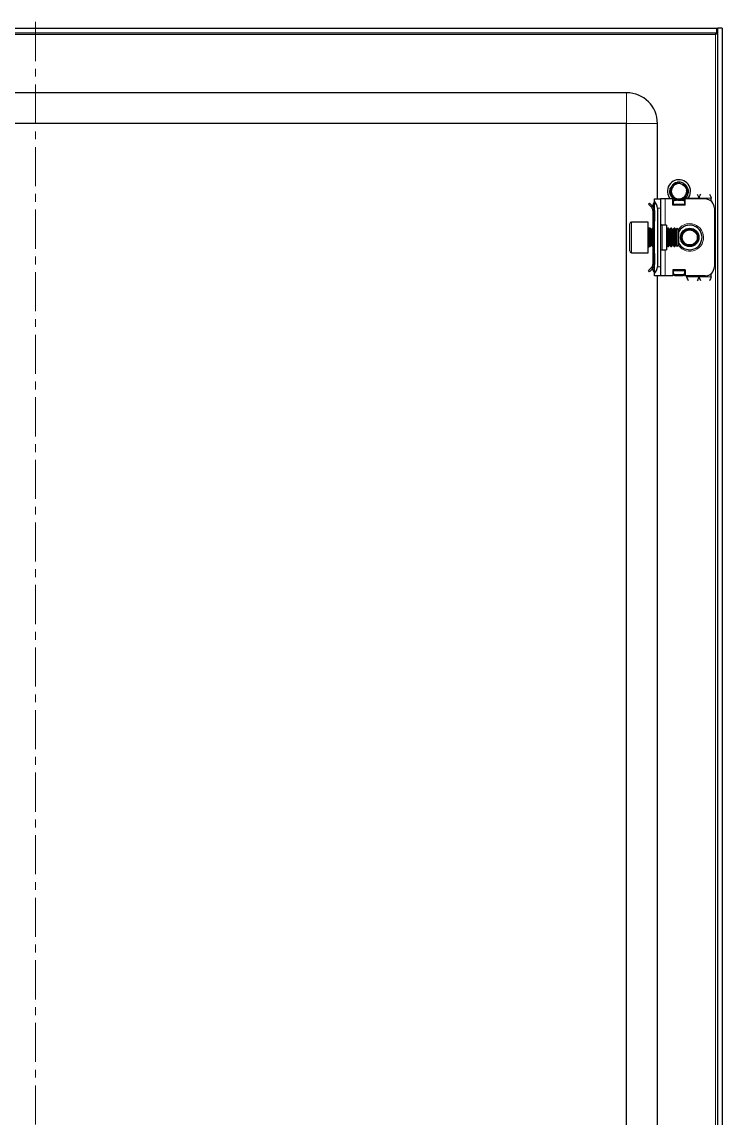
# Model space of a CAD drawing. Header units: millimetres. Extents: x 52 to 1257, y -492 to 1061.
# Drawn here: x 1029.5 to 1256.9, y 616.6 to 972.6 of the extents above; entities that cross this region are included whole.
import ezdxf

# ---------------------------------------------------------------- set-up
doc = ezdxf.new("R2010")
doc.units = ezdxf.units.MM
doc.linetypes.add('CENTERX2', pattern=[20.32, 12.7, -2.54, 2.54, -2.54])
doc.layers.add('FORMAT', color=7, linetype='Continuous')

msp = doc.modelspace()

# ---------------------------------------------------------------- linework, layer by layer
at = {"color": 7, "linetype": 'Continuous', "lineweight": 25}
for p, q in [((812.64, 970.6), (1255.24, 970.6)), ((812.64, 969.1), (1255.24, 969.1)), ((1255.09, 969.1), (1254.84, 968.5)), ((1255.24, 969.1), (1255.24, 970.6)), ((1256.94, 970.6), (1255.44, 970.6)), ((1255.44, 970.6), (1255.44, -390.4)), ((1256.94, 970.6), (1256.94, -390.4)), ((1225.94, 949.6), (841.94, 949.6)), ((1225.94, 939.6), (841.94, 939.6)), ((1225.94, -359.4), (1225.94, 939.6)), ((1235.94, 915.1), (1235.94, 939.6)), ((1241.32, 920.12), (1241.52, 920.24)), ((1241.5, 920.23), (1241.45, 920.2)), ((1241.5, 920.16), (1241.45, 920.2)), ((1241.5, 920.23), (1241.72, 920.31)), ((1241.68, 920.32), (1241.63, 920.3)), ((1241.87, 920.4), (1241.82, 920.38)), ((1241.87, 920.4), (1242.1, 920.47)), ((1242.06, 920.47), (1242.02, 920.45)), ((1242.25, 920.52), (1242.21, 920.51)), ((1243.14, 920.59), (1242.4, 920.52)), ((1244.64, 920.08), (1244.6, 920.1)), ((1244.81, 919.95), (1244.77, 919.98)), ((1244.96, 919.82), (1244.93, 919.85)), ((1245.11, 919.68), (1245.07, 919.71)), ((1245.11, 919.68), (1245.22, 919.55)), ((1245.22, 919.56), (1245.2, 919.58)), ((1234.94, 915.1), (1236.94, 915.1)), ((1234.94, 914.34), (1234.94, 915.1)), ((1236.94, 915.1), (1236.94, 912.1)), ((1238.44, 915.1), (1236.94, 915.1)), ((1240.94, 915.1), (1238.44, 915.1)), ((1239.95, 917.69), (1239.94, 917.64)), ((1239.95, 917.69), (1239.97, 917.95)), ((1239.96, 917.9), (1239.95, 917.85)), ((1239.95, 917.49), (1239.97, 917.73)), ((1239.95, 917.49), (1239.95, 917.44)), ((1239.96, 917.29), (1239.97, 917.24)), ((1239.99, 918.11), (1239.98, 918.06)), ((1239.99, 917.1), (1239.99, 917.05)), ((1240.03, 918.3), (1240.02, 918.26)), ((1240.02, 916.92), (1240.03, 916.87)), ((1240.03, 918.3), (1240.1, 918.54)), ((1240.08, 918.49), (1240.07, 918.45)), ((1240.07, 916.74), (1240.08, 916.69)), ((1240.13, 916.56), (1240.13, 916.55)), ((1240.72, 915.59), (1240.75, 915.56)), ((1240.85, 915.45), (1240.89, 915.42)), ((1240.94, 913.1), (1240.94, 915.1)), ((1241.16, 915.19), (1240.96, 915.37)), ((1241, 915.31), (1241.04, 915.28)), ((1241.16, 915.19), (1241.2, 915.16)), ((1241.34, 915.07), (1241.38, 915.04)), ((1241.51, 914.96), (1241.52, 915.07)), ((1244.94, 913.1), (1244.94, 915.1)), ((1251.44, 915.1), (1244.94, 915.1)), ((1245.18, 915.67), (1245.07, 915.48)), ((1245.24, 918.47), (1245.4, 918.06)), ((1245.71, 916.48), (1245.61, 916.3)), ((1245.73, 916.48), (1245.62, 916.3)), ((1245.78, 916.62), (1245.79, 916.66)), ((1245.84, 916.8), (1245.85, 916.85)), ((1245.94, 917.4), (1245.88, 917.09)), ((1245.88, 916.99), (1245.89, 917.04)), ((1245.92, 917.2), (1245.92, 917.25)), ((1245.94, 917.6), (1245.94, 917.6)), ((1245.94, 917.4), (1245.94, 917.45)), ((1253.44, 914.34), (1253.44, 915.35)), ((1233.38, 913.74), (1233.03, 913.39)), ((1234.01, 912.41), (1233.03, 913.39)), ((1234.36, 912.76), (1233.38, 913.74)), ((1234.01, 912.41), (1234.36, 912.76)), ((1234.44, 913.1), (1234.44, 912.71)), ((1234.74, 913.81), (1234.94, 914.01)), ((1234.94, 890.86), (1234.94, 914.34)), ((1235.94, 912.1), (1235.94, 893.1)), ((1236.94, 912.1), (1236.94, 893.1)), ((1241.19, 914.28), (1240.94, 914.43)), ((1244.94, 913.1), (1240.94, 913.1)), ((1241.19, 914.72), (1241.54, 914.96)), ((1241.69, 914.72), (1241.19, 914.37)), ((1241.19, 914.37), (1241.19, 914.72)), ((1241.19, 913.45), (1241.19, 914.37)), ((1241.19, 913.1), (1241.19, 913.45)), ((1241.51, 914.96), (1241.55, 914.94)), ((1241.69, 914.72), (1242.1, 914.72)), ((1241.87, 914.8), (1241.91, 914.78)), ((1242.05, 914.74), (1242.09, 914.72)), ((1242.23, 914.69), (1242.27, 914.68)), ((1243.39, 914.64), (1243.21, 914.61)), ((1243.54, 914.66), (1243.59, 914.67)), ((1243.92, 914.76), (1243.73, 914.72)), ((1243.78, 914.72), (1244.19, 914.72)), ((1244.69, 914.37), (1244.19, 914.72)), ((1244.29, 915.01), (1244.69, 914.72)), ((1244.69, 914.72), (1244.69, 914.37)), ((1244.69, 914.37), (1244.69, 913.45)), ((1244.69, 913.45), (1244.69, 913.1)), ((1244.94, 914.43), (1244.74, 914.31)), ((1244.74, 914.31), (1244.74, 913.1)), ((1254.44, 912.1), (1254.44, 893.1)), ((1234.44, 911.35), (1234.94, 911.35)), ((1234.44, 911.35), (1234.44, 907.85)), ((1234.94, 911.35), (1234.94, 907.85)), ((1226.94, 898.2), (1226.94, 907)), ((1232.94, 907.6), (1227.54, 907.6)), ((1232.94, 897.6), (1232.94, 907.6)), ((1233.56, 905.6), (1233.19, 905.6)), ((1233.94, 905.05), (1233.56, 905.6)), ((1233.56, 905.13), (1233.56, 905.6)), ((1233.56, 899.6), (1233.56, 905.13)), ((1234.33, 905.6), (1233.94, 905.05)), ((1233.94, 904.66), (1233.94, 905.05)), ((1233.94, 900.15), (1233.94, 904.66)), ((1234.56, 905.6), (1234.33, 905.6)), ((1234.33, 905.13), (1234.33, 905.6)), ((1234.33, 899.6), (1234.33, 905.13)), ((1234.94, 907.85), (1234.44, 907.85)), ((1234.44, 907.85), (1234.44, 905.6)), ((1234.94, 905.05), (1234.56, 905.6)), ((1234.56, 905.13), (1234.56, 905.6)), ((1234.56, 899.6), (1234.56, 905.13)), ((1238.94, 906.6), (1237.44, 906.6)), ((1238.94, 906.6), (1238.94, 898.6)), ((1239.33, 905.6), (1238.94, 905.05)), ((1239.56, 905.6), (1239.33, 905.6)), ((1239.33, 905.13), (1239.33, 905.6)), ((1239.33, 899.6), (1239.33, 905.13)), ((1239.94, 905.05), (1239.56, 905.6)), ((1239.56, 905.13), (1239.56, 905.6)), ((1239.56, 899.6), (1239.56, 905.13)), ((1240.33, 905.6), (1239.94, 905.05)), ((1239.94, 904.66), (1239.94, 905.05)), ((1239.94, 900.15), (1239.94, 904.66)), ((1240.56, 905.6), (1240.33, 905.6)), ((1240.33, 905.13), (1240.33, 905.6)), ((1240.33, 899.6), (1240.33, 905.13)), ((1240.94, 905.05), (1240.56, 905.6)), ((1240.56, 905.13), (1240.56, 905.6)), ((1240.56, 899.6), (1240.56, 905.13)), ((1241.33, 905.6), (1240.94, 905.05)), ((1240.94, 904.66), (1240.94, 905.05)), ((1240.94, 900.15), (1240.94, 904.66)), ((1241.56, 905.6), (1241.33, 905.6)), ((1241.33, 905.13), (1241.33, 905.6)), ((1241.33, 899.6), (1241.33, 905.13)), ((1241.94, 905.05), (1241.56, 905.6)), ((1241.56, 905.13), (1241.56, 905.6)), ((1241.56, 899.6), (1241.56, 905.13)), ((1242.33, 905.6), (1241.94, 905.05)), ((1241.94, 904.66), (1241.94, 905.05)), ((1241.94, 900.15), (1241.94, 904.66)), ((1242.39, 905.6), (1242.33, 905.6)), ((1242.33, 905.13), (1242.33, 905.6)), ((1242.33, 899.6), (1242.33, 905.13)), ((1242.94, 905.05), (1242.39, 905.6)), ((1242.39, 899.6), (1242.39, 905.6)), ((1242.94, 900.15), (1242.94, 905.05)), ((1227.54, 897.6), (1232.94, 897.6)), ((1233.19, 899.6), (1233.56, 899.6)), ((1233.56, 899.6), (1233.94, 900.15)), ((1233.94, 900.15), (1234.33, 899.6)), ((1234.33, 899.6), (1234.56, 899.6)), ((1234.44, 899.6), (1234.44, 897.35)), ((1234.44, 897.35), (1234.94, 897.35)), ((1234.44, 897.35), (1234.44, 893.85)), ((1234.56, 899.6), (1234.94, 900.15)), ((1234.94, 897.35), (1234.94, 893.85)), ((1237.44, 898.6), (1238.94, 898.6)), ((1238.94, 900.15), (1239.33, 899.6)), ((1239.33, 899.6), (1239.56, 899.6)), ((1239.56, 899.6), (1239.94, 900.15)), ((1239.94, 900.15), (1240.33, 899.6)), ((1240.33, 899.6), (1240.56, 899.6)), ((1240.56, 899.6), (1240.94, 900.15)), ((1240.94, 900.15), (1241.33, 899.6)), ((1241.33, 899.6), (1241.56, 899.6)), ((1241.56, 899.6), (1241.94, 900.15)), ((1241.94, 900.15), (1242.33, 899.6)), ((1242.33, 899.6), (1242.39, 899.6)), ((1242.39, 899.6), (1242.94, 900.15)), ((1234.44, 893.85), (1234.94, 893.85)), ((1234.01, 892.79), (1233.03, 891.81)), ((1233.38, 891.46), (1233.03, 891.81)), ((1234.36, 892.44), (1233.38, 891.46)), ((1234.01, 892.79), (1234.36, 892.44)), ((1234.44, 892.1), (1234.44, 892.56)), ((1234.94, 891.19), (1234.74, 891.39)), ((1234.94, 890.1), (1234.94, 890.86)), ((1236.94, 893.1), (1236.94, 890.1)), ((1244.94, 892.1), (1240.94, 892.1)), ((1240.94, 892.1), (1240.94, 890.1)), ((1241.19, 891.75), (1241.19, 892.1)), ((1241.19, 890.83), (1241.19, 891.75)), ((1241.19, 890.48), (1241.19, 890.83)), ((1241.19, 890.83), (1241.69, 890.48)), ((1241.69, 890.13), (1241.19, 890.48)), ((1241.69, 890.48), (1241.69, 890.13)), ((1244.19, 890.48), (1241.69, 890.48)), ((1244.19, 890.13), (1241.69, 890.13)), ((1244.19, 890.48), (1244.69, 890.83)), ((1244.19, 890.13), (1244.19, 890.48)), ((1244.69, 890.48), (1244.19, 890.13)), ((1244.69, 892.1), (1244.69, 891.75)), ((1244.69, 891.75), (1244.69, 890.83)), ((1244.69, 890.83), (1244.69, 890.48)), ((1244.74, 892.1), (1244.74, 890.22)), ((1244.74, 890.22), (1244.94, 890.22)), ((1244.94, 892.1), (1244.94, 890.1)), ((1253.44, 889.85), (1253.44, 890.86)), ((1236.94, 890.1), (1234.94, 890.1)), ((1235.94, 302.6), (1235.94, 890.1)), ((1238.44, 890.1), (1236.94, 890.1)), ((1240.94, 890.1), (1238.44, 890.1)), ((1251.44, 890.1), (1244.94, 890.1)), ((1245.44, 889.85), (1245.44, 890.1))]:
    msp.add_line(p, q, dxfattribs=at)
at = {"color": 8, "linetype": 'Continuous', "lineweight": 18}
for p, q in [((813.04, 968.5), (1254.84, 968.5)), ((1254.84, 968.5), (1254.84, -388.3)), ((1225.94, 939.6), (1225.94, 949.6)), ((1225.94, 939.6), (1235.94, 939.6)), ((1238.44, 915.1), (1238.44, 906.6)), ((1245.94, 915.35), (1249.44, 915.35)), ((1253.44, 915.35), (1249.44, 915.35)), ((1234.94, 913.1), (1234.44, 913.1)), ((1234.94, 913.6), (1234.74, 913.81)), ((1236.94, 912.1), (1235.94, 912.1)), ((1244.69, 913.45), (1241.19, 913.45)), ((1227.54, 907.6), (1227.54, 897.6)), ((1233.19, 905.6), (1233.19, 900.98)), ((1237.44, 906.6), (1237.44, 898.6)), ((1233.19, 900.98), (1233.19, 899.6)), ((1238.44, 898.6), (1238.44, 890.1)), ((1234.94, 892.1), (1234.44, 892.1)), ((1234.94, 891.6), (1234.74, 891.39)), ((1235.94, 893.1), (1236.94, 893.1)), ((1241.19, 891.75), (1244.69, 891.75)), ((1249.44, 889.85), (1245.44, 889.85)), ((1253.44, 889.85), (1249.44, 889.85))]:
    msp.add_line(p, q, dxfattribs=at)
at = {"color": 7, "linetype": 'Continuous', "lineweight": 25}
for radius in [3, 2.76, 2.45]:
    msp.add_circle((1246.44, 902.6), radius, dxfattribs=at)
for centre, radius, start, end in [((1225.94, 939.6), 10, 360, 90), ((1242.94, 917.6), 3.75, 0, 221.8103), ((1242.94, 917.6), 2.5, 108.5944, 168.5944), ((1242.94, 917.6), 2.5, 75.8881, 108.5944), ((1242.94, 917.6), 3, 59.9286, 86.2193), ((1242.94, 917.6), 3, 360, 40.7437), ((1242.94, 917.6), 2.5, 168.5944, 228.5944), ((1242.94, 917.6), 2.5, 228.5944, 288.5944), ((1242.94, 917.6), 2.5, 288.5944, 348.5944), ((1242.94, 917.6), 2.5, 348.5944, 10.5165), ((1242.94, 917.6), 3.75, 318.1897, 0), ((1251.44, 912.1), 3, 360, 90), ((1235.44, 913.1), 1, 135, 180), ((1232.94, 912.1), 3, 360, 48.1897), ((1227.54, 907), 0.6, 90, 180), ((1233.19, 905.85), 0.25, 180, 270), ((1237.44, 907.1), 0.5, 180, 270), ((1246.44, 902.6), 4, 270, 151.045), ((1227.54, 898.2), 0.6, 180, 270), ((1233.19, 899.35), 0.25, 90, 180), ((1237.44, 898.1), 0.5, 90, 180), ((1246.44, 902.6), 4, 208.955, 270), ((1235.44, 892.1), 1, 180, 225), ((1232.94, 893.1), 3, 311.8103, 360), ((1251.44, 893.1), 3, 270, 360)]:
    msp.add_arc(centre, radius, start, end, dxfattribs=at)
at = {"color": 8, "linetype": 'Continuous', "lineweight": 18}
for start, end in [(215.4622, 90), (90, 144.5378)]:
    msp.add_arc((1246.44, 902.6), 4.5, start, end, dxfattribs=at)
at = {"color": 7, "linetype": 'Continuous', "lineweight": 25}
msp.add_open_spline([(1254.84, 968.5), (1254.88, 968.58), (1254.94, 968.74), (1255.04, 968.93), (1255.14, 969.07), (1255.21, 969.09), (1255.24, 969.1)], degree=3, dxfattribs=at)
for points, knots in [([(1255.44, 970.6), (1255.43, 970.42), (1255.41, 970.06), (1255.33, 969.68), (1255.25, 969.49), (1255.24, 969.48)], [0, 0, 0, 0, 0.48755, 0.97507, 1, 1, 1, 1]), ([(1240.07, 918.43), (1240.07, 918.45), (1240.09, 918.57), (1240.14, 918.67), (1240.19, 918.75)], [0, 0, 0, 0, 0.2181682, 1, 1, 1, 1]), ([(1241.48, 920.15), (1241.41, 920.1), (1241.06, 919.87), (1240.57, 919.37), (1240.34, 918.81), (1240.24, 918.57)], [0, 0, 0, 0, 0.128781, 0.613629, 1, 1, 1, 1]), ([(1242.15, 919.97), (1242.14, 919.97), (1242.09, 919.95), (1242.01, 919.94), (1241.91, 919.94), (1241.82, 919.95), (1241.73, 919.98), (1241.65, 920.01), (1241.58, 920.06), (1241.52, 920.11), (1241.49, 920.14), (1241.48, 920.15)], [0, 0, 0, 0, 0.0429601, 0.1733, 0.2742626, 0.4010814, 0.5277159, 0.6542588, 0.7807587, 0.9368521, 1, 1, 1, 1]), ([(1241.5, 920.23), (1241.53, 920.21), (1241.59, 920.17), (1241.65, 920.1), (1241.7, 920.04), (1241.71, 920), (1241.72, 919.99)], [0, 0, 0, 0, 0.319514, 0.608493, 0.891527, 1, 1, 1, 1]), ([(1241.79, 919.96), (1241.79, 919.96), (1241.79, 920), (1241.77, 920.07), (1241.74, 920.16), (1241.69, 920.24), (1241.65, 920.28), (1241.63, 920.3)], [0, 0, 0, 0, 0.0027902, 0.269575, 0.5363706, 0.7654988, 1, 1, 1, 1]), ([(1241.68, 920.32), (1241.71, 920.3), (1241.76, 920.26), (1241.82, 920.18), (1241.87, 920.1), (1241.89, 920.02), (1241.9, 919.97), (1241.9, 919.94)], [0, 0, 0, 0, 0.234253, 0.442787, 0.646465, 0.841043, 1, 1, 1, 1]), ([(1241.93, 919.94), (1241.94, 919.97), (1241.95, 920.03), (1241.94, 920.13), (1241.92, 920.22), (1241.88, 920.31), (1241.84, 920.36), (1241.82, 920.38)], [0, 0, 0, 0, 0.181695, 0.396783, 0.61186, 0.803681, 1, 1, 1, 1]), ([(1241.87, 920.4), (1241.9, 920.38), (1241.95, 920.33), (1242, 920.25), (1242.03, 920.16), (1242.04, 920.08), (1242.05, 920.01), (1242.04, 919.96), (1242.03, 919.95)], [0, 0, 0, 0, 0.208724, 0.39105, 0.568219, 0.73683, 0.894853, 1, 1, 1, 1]), ([(1242.05, 919.95), (1242.06, 919.96), (1242.08, 920), (1242.09, 920.07), (1242.1, 920.17), (1242.09, 920.27), (1242.07, 920.37), (1242.03, 920.42), (1242.02, 920.45)], [0, 0, 0, 0, 0.043388, 0.23288, 0.422274, 0.611632, 0.803279, 1, 1, 1, 1]), ([(1242.06, 920.47), (1242.09, 920.44), (1242.13, 920.39), (1242.16, 920.3), (1242.18, 920.22), (1242.19, 920.13), (1242.18, 920.06), (1242.16, 920), (1242.14, 919.98), (1242.14, 919.97)], [0, 0, 0, 0, 0.198483, 0.367712, 0.531083, 0.685778, 0.830503, 0.965152, 1, 1, 1, 1]), ([(1242.4, 920.52), (1242.41, 920.51), (1242.43, 920.46), (1242.44, 920.39), (1242.44, 920.3), (1242.42, 920.23), (1242.39, 920.15), (1242.32, 920.07), (1242.23, 920), (1242.17, 919.98), (1242.15, 919.97)], [0, 0, 0, 0, 0.098631, 0.238541, 0.378532, 0.49895, 0.601027, 0.777401, 0.9101, 1, 1, 1, 1]), ([(1242.17, 919.99), (1242.18, 920.01), (1242.21, 920.06), (1242.23, 920.15), (1242.25, 920.25), (1242.25, 920.37), (1242.23, 920.46), (1242.21, 920.51)], [0, 0, 0, 0, 0.13286, 0.29106, 0.491007, 0.69089, 1, 1, 1, 1]), ([(1242.25, 920.52), (1242.27, 920.49), (1242.3, 920.44), (1242.32, 920.36), (1242.33, 920.27), (1242.32, 920.2), (1242.3, 920.1), (1242.25, 920.04), (1242.23, 920.01)], [0, 0, 0, 0, 0.16279, 0.324686, 0.479688, 0.626058, 0.76302, 1, 1, 1, 1]), ([(1242.25, 920.02), (1242.25, 920.02), (1242.28, 920.05), (1242.32, 920.11), (1242.36, 920.19), (1242.39, 920.28), (1242.41, 920.37), (1242.41, 920.46), (1242.4, 920.5), (1242.4, 920.52)], [0, 0, 0, 0, 0.036757, 0.196192, 0.355485, 0.51469, 0.719746, 0.882005, 1, 1, 1, 1]), ([(1243.55, 920.02), (1243.84, 919.97), (1244.13, 919.92), (1244.4, 919.79), (1244.41, 919.79)], [0, 0, 0, 0, 0.9656715, 1, 1, 1, 1]), ([(1243.55, 920.02), (1243.65, 919.99), (1243.78, 919.93), (1243.91, 919.86), (1243.95, 919.83)], [0, 0, 0, 0, 0.681733, 1, 1, 1, 1]), ([(1243.95, 919.83), (1244.03, 919.8), (1244.35, 919.64), (1244.86, 919.22), (1245.11, 918.72), (1245.24, 918.47)], [0, 0, 0, 0, 0.1306517, 0.5600073, 1, 1, 1, 1]), ([(1244.41, 919.79), (1244.41, 919.8), (1244.39, 919.85), (1244.39, 919.92), (1244.39, 920.01), (1244.41, 920.11), (1244.43, 920.17), (1244.45, 920.2)], [0, 0, 0, 0, 0.113604, 0.31095, 0.508229, 0.75166, 1, 1, 1, 1]), ([(1244.47, 920.19), (1244.46, 920.15), (1244.46, 920.08), (1244.43, 919.98), (1244.41, 919.92), (1244.39, 919.9), (1244.39, 919.9)], [0, 0, 0, 0, 0.357139, 0.680979, 0.998183, 1, 1, 1, 1]), ([(1244.4, 919.81), (1244.43, 919.83), (1244.47, 919.87), (1244.53, 919.94), (1244.57, 920.02), (1244.59, 920.07), (1244.6, 920.1)], [0, 0, 0, 0, 0.228254, 0.510351, 0.752319, 1, 1, 1, 1]), ([(1245.01, 919.38), (1245, 919.38), (1244.96, 919.37), (1244.87, 919.36), (1244.77, 919.37), (1244.68, 919.41), (1244.6, 919.46), (1244.51, 919.55), (1244.44, 919.66), (1244.42, 919.75), (1244.41, 919.79)], [0, 0, 0, 0, 0.0736464, 0.1695635, 0.351373, 0.4388934, 0.519676, 0.6829056, 0.8511995, 1, 1, 1, 1]), ([(1244.64, 920.08), (1244.64, 920.04), (1244.63, 919.97), (1244.59, 919.88), (1244.55, 919.8), (1244.49, 919.74), (1244.45, 919.71), (1244.44, 919.7)], [0, 0, 0, 0, 0.240212, 0.454711, 0.664287, 0.864517, 1, 1, 1, 1]), ([(1244.45, 919.66), (1244.48, 919.67), (1244.53, 919.7), (1244.61, 919.76), (1244.68, 919.82), (1244.73, 919.9), (1244.76, 919.96), (1244.77, 919.98)], [0, 0, 0, 0, 0.172104, 0.391099, 0.610089, 0.802801, 1, 1, 1, 1]), ([(1244.81, 919.95), (1244.8, 919.92), (1244.78, 919.85), (1244.74, 919.76), (1244.69, 919.69), (1244.62, 919.64), (1244.56, 919.6), (1244.52, 919.59), (1244.5, 919.58)], [0, 0, 0, 0, 0.209239, 0.392702, 0.571062, 0.740844, 0.899958, 1, 1, 1, 1]), ([(1244.51, 919.56), (1244.52, 919.56), (1244.57, 919.57), (1244.64, 919.59), (1244.73, 919.64), (1244.81, 919.7), (1244.88, 919.77), (1244.91, 919.82), (1244.93, 919.85)], [0, 0, 0, 0, 0.0505002, 0.2411237, 0.4316534, 0.6221537, 0.8086921, 1, 1, 1, 1]), ([(1244.96, 919.82), (1244.95, 919.79), (1244.93, 919.72), (1244.87, 919.65), (1244.81, 919.58), (1244.74, 919.54), (1244.67, 919.51), (1244.61, 919.49), (1244.58, 919.49), (1244.58, 919.49)], [0, 0, 0, 0, 0.1980351, 0.3676626, 0.5314947, 0.6866636, 0.8318184, 0.9819171, 1, 1, 1, 1]), ([(1244.59, 919.48), (1244.59, 919.48), (1244.63, 919.48), (1244.69, 919.49), (1244.78, 919.51), (1244.86, 919.54), (1244.94, 919.58), (1245.01, 919.64), (1245.05, 919.69), (1245.07, 919.71)], [0, 0, 0, 0, 0.018281, 0.175639, 0.332896, 0.490097, 0.647274, 0.821632, 1, 1, 1, 1]), ([(1245.11, 919.68), (1245.09, 919.66), (1245.06, 919.6), (1245, 919.54), (1244.94, 919.49), (1244.86, 919.45), (1244.79, 919.43), (1244.72, 919.42), (1244.67, 919.43), (1244.64, 919.44)], [0, 0, 0, 0, 0.159446, 0.318034, 0.469983, 0.61348, 0.747649, 0.872856, 1, 1, 1, 1]), ([(1244.65, 919.43), (1244.69, 919.42), (1244.74, 919.41), (1244.83, 919.41), (1244.9, 919.42), (1244.99, 919.44), (1245.1, 919.49), (1245.16, 919.54), (1245.2, 919.58)], [0, 0, 0, 0, 0.149407, 0.278563, 0.407661, 0.536722, 0.727045, 1, 1, 1, 1]), ([(1245.22, 919.56), (1245.2, 919.53), (1245.17, 919.49), (1245.1, 919.43), (1245.05, 919.4), (1245.02, 919.38), (1245.01, 919.38)], [0, 0, 0, 0, 0.315056, 0.630194, 0.945514, 1, 1, 1, 1]), ([(1245.01, 919.38), (1245.04, 919.36), (1245.28, 919.14), (1245.63, 918.68), (1245.87, 918.07), (1245.93, 917.72), (1245.94, 917.6)], [0, 0, 0, 0, 0.050685, 0.485619, 0.826643, 1, 1, 1, 1]), ([(1240.17, 917.67), (1240.15, 917.67), (1240.11, 917.68), (1240.03, 917.67), (1239.97, 917.65), (1239.94, 917.64)], [0, 0, 0, 0, 0.236131, 0.613435, 1, 1, 1, 1]), ([(1240.34, 917.8), (1240.33, 917.8), (1240.3, 917.83), (1240.23, 917.85), (1240.13, 917.87), (1240.04, 917.87), (1239.98, 917.86), (1239.95, 917.85)], [0, 0, 0, 0, 0.0501556, 0.3045132, 0.5588802, 0.7769031, 1, 1, 1, 1]), ([(1239.95, 917.69), (1239.98, 917.71), (1240.04, 917.74), (1240.14, 917.76), (1240.22, 917.77), (1240.27, 917.76), (1240.3, 917.76)], [0, 0, 0, 0, 0.2937792, 0.5589816, 0.8184942, 1, 1, 1, 1]), ([(1240.72, 915.59), (1240.6, 915.74), (1240.32, 916.09), (1240.03, 916.75), (1239.97, 917.26), (1239.95, 917.51)], [0, 0, 0, 0, 0.274163, 0.639603, 1, 1, 1, 1]), ([(1239.96, 917.9), (1239.99, 917.91), (1240.06, 917.94), (1240.15, 917.95), (1240.25, 917.95), (1240.33, 917.93), (1240.38, 917.91), (1240.41, 917.89), (1240.41, 917.89)], [0, 0, 0, 0, 0.227908, 0.430276, 0.627707, 0.816134, 0.99284, 1, 1, 1, 1]), ([(1240.06, 916.86), (1240.04, 916.9), (1239.98, 917.05), (1239.97, 917.21), (1239.96, 917.33)], [0, 0, 0, 0, 0.28291, 1, 1, 1, 1]), ([(1240.42, 917.92), (1240.4, 917.94), (1240.35, 917.98), (1240.26, 918.02), (1240.16, 918.05), (1240.07, 918.06), (1240.01, 918.06), (1239.98, 918.06)], [0, 0, 0, 0, 0.19243, 0.403622, 0.614801, 0.805152, 1, 1, 1, 1]), ([(1239.99, 918.11), (1240.02, 918.11), (1240.09, 918.13), (1240.18, 918.13), (1240.27, 918.12), (1240.35, 918.09), (1240.41, 918.05), (1240.45, 918.02), (1240.46, 918)], [0, 0, 0, 0, 0.205811, 0.38496, 0.558827, 0.724121, 0.878934, 1, 1, 1, 1]), ([(1240.45, 918.05), (1240.43, 918.07), (1240.38, 918.12), (1240.3, 918.18), (1240.22, 918.22), (1240.12, 918.25), (1240.05, 918.26), (1240.02, 918.26)], [0, 0, 0, 0, 0.183111, 0.381533, 0.579913, 0.787111, 1, 1, 1, 1]), ([(1240.03, 918.3), (1240.06, 918.31), (1240.13, 918.32), (1240.22, 918.3), (1240.3, 918.28), (1240.38, 918.24), (1240.43, 918.19), (1240.47, 918.15), (1240.48, 918.13)], [0, 0, 0, 0, 0.207037, 0.38272, 0.55212, 0.712365, 0.86221, 1, 1, 1, 1]), ([(1240.32, 916.2), (1240.28, 916.26), (1240.16, 916.43), (1240.1, 916.63), (1240.06, 916.76)], [0, 0, 0, 0, 0.3575447, 1, 1, 1, 1]), ([(1240.49, 918.14), (1240.48, 918.16), (1240.45, 918.2), (1240.4, 918.27), (1240.33, 918.34), (1240.24, 918.39), (1240.15, 918.43), (1240.1, 918.44), (1240.07, 918.45)], [0, 0, 0, 0, 0.112687, 0.266978, 0.464332, 0.661607, 0.829157, 1, 1, 1, 1]), ([(1240.08, 918.49), (1240.11, 918.49), (1240.17, 918.49), (1240.25, 918.47), (1240.33, 918.43), (1240.39, 918.38), (1240.44, 918.32), (1240.48, 918.27), (1240.49, 918.23), (1240.5, 918.21)], [0, 0, 0, 0, 0.164802, 0.328662, 0.485343, 0.633184, 0.771489, 0.900657, 1, 1, 1, 1]), ([(1240.49, 918.09), (1240.49, 918.07), (1240.47, 917.99), (1240.41, 917.89), (1240.34, 917.8), (1240.28, 917.74), (1240.21, 917.69), (1240.15, 917.66), (1240.12, 917.64), (1240.11, 917.64)], [0, 0, 0, 0, 0.125166, 0.336769, 0.488675, 0.640371, 0.791962, 0.943503, 1, 1, 1, 1]), ([(1240.11, 917.64), (1240.11, 917.57), (1240.13, 917.17), (1240.31, 916.5), (1240.67, 916.03), (1240.84, 915.8)], [0, 0, 0, 0, 0.108003, 0.585763, 1, 1, 1, 1]), ([(1240.24, 918.57), (1240.25, 918.57), (1240.28, 918.56), (1240.33, 918.53), (1240.39, 918.48), (1240.44, 918.43), (1240.48, 918.35), (1240.51, 918.25), (1240.5, 918.15), (1240.5, 918.1), (1240.49, 918.09)], [0, 0, 0, 0, 0.022761, 0.192243, 0.346896, 0.477535, 0.588677, 0.783334, 0.968624, 1, 1, 1, 1]), ([(1240.51, 918.17), (1240.51, 918.2), (1240.49, 918.26), (1240.45, 918.35), (1240.41, 918.42), (1240.35, 918.49), (1240.29, 918.54), (1240.26, 918.56), (1240.24, 918.57)], [0, 0, 0, 0, 0.182737, 0.363423, 0.543947, 0.724373, 0.904747, 1, 1, 1, 1]), ([(1240.63, 915.72), (1240.59, 915.76), (1240.45, 915.89), (1240.36, 916.07), (1240.3, 916.19)], [0, 0, 0, 0, 0.288707, 1, 1, 1, 1]), ([(1240.72, 915.59), (1240.74, 915.61), (1240.77, 915.66), (1240.83, 915.72), (1240.9, 915.76), (1240.97, 915.79), (1241.05, 915.81), (1241.11, 915.81), (1241.15, 915.8), (1241.16, 915.79)], [0, 0, 0, 0, 0.169226, 0.337427, 0.497935, 0.649179, 0.790582, 0.922688, 1, 1, 1, 1]), ([(1241.21, 915.75), (1241.2, 915.76), (1241.14, 915.76), (1241.04, 915.74), (1240.93, 915.7), (1240.83, 915.64), (1240.78, 915.59), (1240.75, 915.56)], [0, 0, 0, 0, 0.046579, 0.362688, 0.551736, 0.740753, 1, 1, 1, 1]), ([(1240.84, 915.8), (1240.85, 915.81), (1240.88, 915.82), (1240.93, 915.84), (1241.02, 915.85), (1241.12, 915.83), (1241.22, 915.78), (1241.27, 915.74), (1241.29, 915.73)], [0, 0, 0, 0, 0.0458661, 0.2307436, 0.3874614, 0.6582461, 0.861978, 1, 1, 1, 1]), ([(1241.21, 915.79), (1241.18, 915.8), (1241.11, 915.82), (1241.02, 915.83), (1240.93, 915.82), (1240.87, 915.81), (1240.84, 915.8)], [0, 0, 0, 0, 0.251795, 0.502165, 0.752314, 1, 1, 1, 1]), ([(1240.85, 915.45), (1240.87, 915.48), (1240.9, 915.54), (1240.96, 915.61), (1241.02, 915.67), (1241.09, 915.71), (1241.16, 915.73), (1241.21, 915.73), (1241.23, 915.73)], [0, 0, 0, 0, 0.211659, 0.390361, 0.562352, 0.724819, 0.876696, 1, 1, 1, 1]), ([(1241.3, 915.68), (1241.27, 915.67), (1241.2, 915.66), (1241.11, 915.62), (1241.02, 915.57), (1240.95, 915.5), (1240.91, 915.45), (1240.89, 915.42)], [0, 0, 0, 0, 0.190996, 0.383798, 0.576553, 0.78528, 1, 1, 1, 1]), ([(1241, 915.31), (1241.01, 915.35), (1241.03, 915.41), (1241.08, 915.5), (1241.14, 915.56), (1241.21, 915.61), (1241.26, 915.65), (1241.3, 915.65), (1241.31, 915.65)], [0, 0, 0, 0, 0.2192122, 0.4093392, 0.5935966, 0.7685681, 0.9323945, 1, 1, 1, 1]), ([(1241.4, 915.59), (1241.4, 915.59), (1241.37, 915.59), (1241.3, 915.56), (1241.21, 915.5), (1241.14, 915.44), (1241.08, 915.37), (1241.05, 915.31), (1241.04, 915.28)], [0, 0, 0, 0, 0.002693, 0.20821, 0.413641, 0.619057, 0.807274, 1, 1, 1, 1]), ([(1241.16, 915.19), (1241.17, 915.22), (1241.18, 915.29), (1241.22, 915.38), (1241.27, 915.45), (1241.33, 915.51), (1241.38, 915.55), (1241.41, 915.56), (1241.42, 915.57)], [0, 0, 0, 0, 0.222831, 0.420099, 0.612409, 0.79585, 0.967895, 1, 1, 1, 1]), ([(1241.46, 915.47), (1241.45, 915.46), (1241.41, 915.44), (1241.35, 915.39), (1241.28, 915.32), (1241.23, 915.24), (1241.21, 915.18), (1241.2, 915.16)], [0, 0, 0, 0, 0.084965, 0.329338, 0.573716, 0.784411, 1, 1, 1, 1]), ([(1241.29, 915.73), (1241.3, 915.72), (1241.34, 915.68), (1241.39, 915.62), (1241.44, 915.54), (1241.47, 915.45), (1241.49, 915.36), (1241.5, 915.31), (1241.5, 915.28)], [0, 0, 0, 0, 0.066273, 0.267344, 0.423096, 0.618734, 0.814089, 1, 1, 1, 1]), ([(1241.34, 915.07), (1241.34, 915.1), (1241.34, 915.17), (1241.37, 915.27), (1241.42, 915.35), (1241.45, 915.4), (1241.48, 915.42), (1241.48, 915.42)], [0, 0, 0, 0, 0.275174, 0.522846, 0.765225, 0.99702, 1, 1, 1, 1]), ([(1241.5, 915.28), (1241.48, 915.26), (1241.44, 915.21), (1241.4, 915.13), (1241.38, 915.07), (1241.38, 915.04)], [0, 0, 0, 0, 0.351509, 0.671861, 1, 1, 1, 1]), ([(1241.58, 915.26), (1241.58, 915.25), (1241.58, 915.22), (1241.57, 915.15), (1241.55, 915.06), (1241.51, 915), (1241.49, 914.97)], [0, 0, 0, 0, 0.058255, 0.305509, 0.64716, 1, 1, 1, 1]), ([(1241.5, 915.28), (1241.56, 915.25), (1241.89, 915.07), (1242.56, 914.89), (1243.18, 914.93), (1243.48, 915), (1243.48, 915)], [0, 0, 0, 0, 0.102158, 0.551599, 0.99962, 1, 1, 1, 1]), ([(1243.48, 915), (1243.48, 915.01), (1243.51, 915.06), (1243.57, 915.14), (1243.66, 915.2), (1243.72, 915.22), (1243.74, 915.23)], [0, 0, 0, 0, 0.153621, 0.528305, 0.811762, 1, 1, 1, 1]), ([(1243.62, 915.17), (1243.6, 915.15), (1243.55, 915.11), (1243.5, 915.05), (1243.48, 915.01), (1243.48, 915)], [0, 0, 0, 0, 0.4133204, 0.8335068, 1, 1, 1, 1]), ([(1243.54, 914.66), (1243.53, 914.69), (1243.51, 914.74), (1243.49, 914.82), (1243.49, 914.91), (1243.5, 914.98), (1243.54, 915.07), (1243.58, 915.13), (1243.62, 915.16)], [0, 0, 0, 0, 0.162579, 0.32416, 0.478216, 0.623372, 0.759205, 1, 1, 1, 1]), ([(1243.65, 915.16), (1243.65, 915.16), (1243.62, 915.12), (1243.59, 915.03), (1243.56, 914.92), (1243.56, 914.83), (1243.57, 914.75), (1243.58, 914.7), (1243.59, 914.67)], [0, 0, 0, 0, 0.001313, 0.309582, 0.493731, 0.677835, 0.837663, 1, 1, 1, 1]), ([(1243.73, 914.7), (1243.71, 914.73), (1243.67, 914.79), (1243.64, 914.88), (1243.63, 914.96), (1243.63, 915.04), (1243.65, 915.12), (1243.67, 915.17), (1243.7, 915.2), (1243.7, 915.21)], [0, 0, 0, 0, 0.195461, 0.359649, 0.517607, 0.666788, 0.806268, 0.936243, 1, 1, 1, 1]), ([(1243.77, 915.22), (1243.76, 915.19), (1243.74, 915.14), (1243.72, 915.05), (1243.71, 914.96), (1243.72, 914.85), (1243.75, 914.77), (1243.78, 914.72)], [0, 0, 0, 0, 0.147065, 0.321231, 0.495346, 0.669443, 1, 1, 1, 1]), ([(1243.74, 915.23), (1243.75, 915.23), (1243.8, 915.25), (1243.88, 915.26), (1243.98, 915.26), (1244.05, 915.25), (1244.09, 915.24), (1244.1, 915.24)], [0, 0, 0, 0, 0.099011, 0.388276, 0.61301, 0.895384, 1, 1, 1, 1]), ([(1243.92, 914.76), (1243.9, 914.79), (1243.85, 914.84), (1243.81, 914.93), (1243.78, 915.01), (1243.77, 915.09), (1243.78, 915.16), (1243.79, 915.2), (1243.79, 915.22)], [0, 0, 0, 0, 0.213002, 0.396975, 0.575181, 0.744364, 0.902779, 1, 1, 1, 1]), ([(1243.89, 915.26), (1243.89, 915.26), (1243.88, 915.22), (1243.87, 915.15), (1243.87, 915.05), (1243.89, 914.95), (1243.92, 914.86), (1243.95, 914.81), (1243.97, 914.78)], [0, 0, 0, 0, 0.019058, 0.219488, 0.419831, 0.620151, 0.807785, 1, 1, 1, 1]), ([(1244.11, 914.84), (1244.09, 914.86), (1244.03, 914.91), (1243.98, 914.99), (1243.94, 915.07), (1243.92, 915.15), (1243.91, 915.22), (1243.92, 915.25), (1243.92, 915.26)], [0, 0, 0, 0, 0.218347, 0.41099, 0.598711, 0.777744, 0.945667, 1, 1, 1, 1]), ([(1244.02, 915.25), (1244.02, 915.24), (1244.02, 915.18), (1244.03, 915.1), (1244.06, 915.01), (1244.1, 914.93), (1244.14, 914.88), (1244.16, 914.86)], [0, 0, 0, 0, 0.114393, 0.350182, 0.585971, 0.790611, 1, 1, 1, 1]), ([(1244.3, 914.93), (1244.27, 914.95), (1244.22, 914.99), (1244.15, 915.06), (1244.1, 915.14), (1244.08, 915.2), (1244.07, 915.24), (1244.07, 915.25)], [0, 0, 0, 0, 0.260762, 0.494805, 0.723794, 0.94279, 1, 1, 1, 1]), ([(1244.1, 915.24), (1244.17, 915.28), (1244.49, 915.46), (1244.98, 915.93), (1245.29, 916.51), (1245.38, 916.85), (1245.39, 916.91)], [0, 0, 0, 0, 0.104785, 0.513079, 0.918136, 1, 1, 1, 1]), ([(1244.12, 915.28), (1244.14, 915.28), (1244.17, 915.27), (1244.24, 915.24), (1244.32, 915.19), (1244.4, 915.12), (1244.44, 915.05), (1244.47, 915.02)], [0, 0, 0, 0, 0.084477, 0.253367, 0.470159, 0.686909, 1, 1, 1, 1]), ([(1244.19, 915.23), (1244.19, 915.21), (1244.2, 915.16), (1244.23, 915.09), (1244.28, 915.01), (1244.32, 914.97), (1244.35, 914.95)], [0, 0, 0, 0, 0.154183, 0.462567, 0.728091, 1, 1, 1, 1]), ([(1244.48, 915.02), (1244.45, 915.04), (1244.39, 915.08), (1244.32, 915.15), (1244.28, 915.2), (1244.27, 915.22)], [0, 0, 0, 0, 0.362858, 0.693435, 1, 1, 1, 1]), ([(1245.78, 916.62), (1245.57, 916.2), (1245.26, 915.55), (1244.67, 915.15), (1244.47, 915.02)], [0, 0, 0, 0, 0.657042, 1, 1, 1, 1]), ([(1244.48, 915.02), (1244.49, 915.03), (1244.5, 915.04), (1244.52, 915.05), (1244.52, 915.05)], [0, 0, 0, 0, 0.480194, 1, 1, 1, 1]), ([(1244.65, 915.13), (1244.64, 915.12), (1244.59, 915.09), (1244.53, 915.07), (1244.49, 915.05)], [0, 0, 0, 0, 0.2307506, 1, 1, 1, 1]), ([(1244.65, 915.13), (1244.66, 915.14), (1244.67, 915.15), (1244.68, 915.16), (1244.69, 915.16)], [0, 0, 0, 0, 0.482687, 1, 1, 1, 1]), ([(1244.81, 915.25), (1244.81, 915.25), (1244.82, 915.26), (1244.84, 915.27), (1244.84, 915.28)], [0, 0, 0, 0, 0.484546, 1, 1, 1, 1]), ([(1245.49, 916.08), (1245.48, 916.03), (1245.37, 915.73), (1245.13, 915.52), (1244.92, 915.34)], [0, 0, 0, 0, 0.171865, 1, 1, 1, 1]), ([(1244.95, 915.37), (1244.96, 915.38), (1244.97, 915.39), (1244.98, 915.4), (1244.99, 915.4)], [0, 0, 0, 0, 0.485158, 1, 1, 1, 1]), ([(1245.09, 915.5), (1245.09, 915.5), (1245.1, 915.52), (1245.11, 915.53), (1245.12, 915.53)], [0, 0, 0, 0, 0.4842322, 1, 1, 1, 1]), ([(1245.58, 916.21), (1245.55, 916.14), (1245.47, 915.93), (1245.3, 915.77), (1245.19, 915.66)], [0, 0, 0, 0, 0.333789, 1, 1, 1, 1]), ([(1245.21, 915.63), (1245.22, 915.64), (1245.23, 915.66), (1245.25, 915.68), (1245.26, 915.69)], [0, 0, 0, 0, 0.296796, 1, 1, 1, 1]), ([(1245.39, 916.91), (1245.39, 916.95), (1245.38, 917.01), (1245.39, 917.08), (1245.39, 917.11)], [0, 0, 0, 0, 0.544473, 1, 1, 1, 1]), ([(1245.39, 917.11), (1245.4, 917.11), (1245.41, 917.16), (1245.43, 917.22), (1245.45, 917.26), (1245.45, 917.27)], [0, 0, 0, 0, 0.157682, 0.8030401, 1, 1, 1, 1]), ([(1245.84, 916.8), (1245.81, 916.8), (1245.75, 916.8), (1245.66, 916.81), (1245.58, 916.84), (1245.51, 916.89), (1245.46, 916.94), (1245.41, 916.99), (1245.4, 917.03), (1245.39, 917.05)], [0, 0, 0, 0, 0.165667, 0.330522, 0.488809, 0.638525, 0.778629, 0.909213, 1, 1, 1, 1]), ([(1245.78, 916.62), (1245.75, 916.62), (1245.69, 916.63), (1245.61, 916.66), (1245.54, 916.7), (1245.49, 916.76), (1245.44, 916.82), (1245.41, 916.88), (1245.39, 916.93), (1245.39, 916.97), (1245.39, 916.98)], [0, 0, 0, 0, 0.154027, 0.307095, 0.452862, 0.590123, 0.718565, 0.838856, 0.95247, 1, 1, 1, 1]), ([(1245.45, 917.27), (1245.46, 917.38), (1245.48, 917.64), (1245.43, 917.9), (1245.4, 918.06)], [0, 0, 0, 0, 0.408521, 1, 1, 1, 1]), ([(1245.42, 917.25), (1245.43, 917.24), (1245.46, 917.2), (1245.52, 917.15), (1245.61, 917.1), (1245.7, 917.06), (1245.8, 917.04), (1245.86, 917.04), (1245.89, 917.04)], [0, 0, 0, 0, 0.069872, 0.258455, 0.446951, 0.635422, 0.81547, 1, 1, 1, 1]), ([(1245.88, 916.99), (1245.85, 916.99), (1245.78, 916.98), (1245.69, 916.98), (1245.6, 917), (1245.53, 917.04), (1245.47, 917.08), (1245.43, 917.11), (1245.42, 917.13)], [0, 0, 0, 0, 0.208898, 0.388587, 0.562428, 0.727295, 0.881578, 1, 1, 1, 1]), ([(1245.42, 917.1), (1245.43, 917.08), (1245.46, 917.04), (1245.53, 916.98), (1245.6, 916.93), (1245.68, 916.89), (1245.76, 916.86), (1245.82, 916.85), (1245.85, 916.85)], [0, 0, 0, 0, 0.137266, 0.30795, 0.478578, 0.649185, 0.822833, 1, 1, 1, 1]), ([(1245.42, 916.96), (1245.42, 916.95), (1245.45, 916.91), (1245.5, 916.84), (1245.57, 916.77), (1245.64, 916.72), (1245.72, 916.68), (1245.77, 916.67), (1245.79, 916.66)], [0, 0, 0, 0, 0.076151, 0.276704, 0.47712, 0.677473, 0.837574, 1, 1, 1, 1]), ([(1245.45, 917.31), (1245.46, 917.33), (1245.48, 917.36), (1245.52, 917.41), (1245.57, 917.46), (1245.64, 917.51), (1245.72, 917.56), (1245.8, 917.58), (1245.88, 917.6), (1245.92, 917.6), (1245.94, 917.6)], [0, 0, 0, 0, 0.060221, 0.18113, 0.301988, 0.42281, 0.589437, 0.75603, 0.87711, 1, 1, 1, 1]), ([(1245.92, 917.2), (1245.88, 917.19), (1245.82, 917.16), (1245.72, 917.16), (1245.63, 917.17), (1245.55, 917.19), (1245.49, 917.22), (1245.46, 917.25), (1245.45, 917.26)], [0, 0, 0, 0, 0.214065, 0.402363, 0.585629, 0.760234, 0.923894, 1, 1, 1, 1]), ([(1245.48, 917.36), (1245.51, 917.34), (1245.56, 917.3), (1245.65, 917.26), (1245.74, 917.24), (1245.84, 917.23), (1245.89, 917.24), (1245.92, 917.25)], [0, 0, 0, 0, 0.189173, 0.404697, 0.62022, 0.807935, 1, 1, 1, 1]), ([(1245.94, 917.4), (1245.9, 917.39), (1245.84, 917.36), (1245.74, 917.34), (1245.65, 917.34), (1245.57, 917.36), (1245.52, 917.38), (1245.5, 917.39)], [0, 0, 0, 0, 0.235039, 0.445532, 0.651268, 0.847853, 1, 1, 1, 1]), ([(1245.71, 916.49), (1245.69, 916.43), (1245.66, 916.3), (1245.6, 916.19), (1245.56, 916.13)], [0, 0, 0, 0, 0.462482, 1, 1, 1, 1]), ([(1245.59, 917.47), (1245.61, 917.46), (1245.67, 917.44), (1245.76, 917.43), (1245.86, 917.43), (1245.91, 917.45), (1245.94, 917.45)], [0, 0, 0, 0, 0.237597, 0.5167288, 0.7555275, 1, 1, 1, 1]), ([(1245.94, 917.61), (1245.91, 917.59), (1245.85, 917.56), (1245.76, 917.53), (1245.7, 917.53), (1245.67, 917.53)], [0, 0, 0, 0, 0.371226, 0.708872, 1, 1, 1, 1]), ([(1245.88, 916.99), (1245.87, 916.94), (1245.86, 916.86), (1245.83, 916.79), (1245.81, 916.76)], [0, 0, 0, 0, 0.657988, 1, 1, 1, 1]), ([(1245.94, 917.61), (1245.95, 917.56), (1245.95, 917.48), (1245.93, 917.4), (1245.93, 917.38)], [0, 0, 0, 0, 0.659859, 1, 1, 1, 1]), ([(1248.87, 916.66), (1248.95, 916.51), (1249.13, 916.16), (1249.32, 915.67), (1249.43, 915.39), (1249.44, 915.35)], [0, 0, 0, 0, 0.4154826, 0.9171518, 1, 1, 1, 1]), ([(1249.44, 915.35), (1249.54, 915.59), (1249.73, 916.08), (1249.92, 916.48), (1250.02, 916.67)], [0, 0, 0, 0, 0.502065, 1, 1, 1, 1]), ([(1252.87, 916.66), (1252.95, 916.51), (1253.13, 916.16), (1253.32, 915.67), (1253.43, 915.39), (1253.44, 915.35)], [0, 0, 0, 0, 0.415483, 0.917152, 1, 1, 1, 1]), ([(1234.44, 911.35), (1234.42, 911.54), (1234.39, 911.83), (1234.21, 912.18), (1234.07, 912.33), (1234.01, 912.41)], [0, 0, 0, 0, 0.4850424, 0.7384039, 1, 1, 1, 1]), ([(1234.94, 911.35), (1234.92, 911.59), (1234.87, 912.08), (1234.58, 912.53), (1234.39, 912.74), (1234.36, 912.76)], [0, 0, 0, 0, 0.461863, 0.923726, 1, 1, 1, 1]), ([(1243.54, 914.66), (1243.51, 914.65), (1243.19, 914.59), (1242.55, 914.58), (1241.89, 914.77), (1241.56, 914.94), (1241.49, 914.97)], [0, 0, 0, 0, 0.044285, 0.46488, 0.894202, 1, 1, 1, 1]), ([(1242.43, 914.66), (1242.38, 914.66), (1242.24, 914.67), (1242.1, 914.72), (1242.01, 914.75)], [0, 0, 0, 0, 0.317385, 1, 1, 1, 1]), ([(1243.11, 914.63), (1243.04, 914.62), (1242.87, 914.59), (1242.7, 914.61), (1242.6, 914.62)], [0, 0, 0, 0, 0.399625, 1, 1, 1, 1]), ([(1243.73, 914.7), (1243.74, 914.71), (1243.75, 914.71), (1243.77, 914.72), (1243.78, 914.72)], [0, 0, 0, 0, 0.4789775, 1, 1, 1, 1]), ([(1244.11, 914.84), (1244.1, 914.83), (1244.03, 914.8), (1243.97, 914.79), (1243.92, 914.78)], [0, 0, 0, 0, 0.301025, 1, 1, 1, 1]), ([(1243.92, 914.76), (1243.93, 914.77), (1243.94, 914.77), (1243.96, 914.78), (1243.97, 914.78)], [0, 0, 0, 0, 0.4765794, 1, 1, 1, 1]), ([(1244.11, 914.84), (1244.12, 914.84), (1244.14, 914.85), (1244.15, 914.85), (1244.16, 914.86)], [0, 0, 0, 0, 0.4764859, 1, 1, 1, 1]), ([(1244.3, 914.93), (1244.31, 914.93), (1244.32, 914.94), (1244.34, 914.94), (1244.35, 914.95)], [0, 0, 0, 0, 0.477867, 1, 1, 1, 1]), ([(1234.01, 892.79), (1234.13, 892.94), (1234.31, 893.17), (1234.43, 893.55), (1234.44, 893.75), (1234.44, 893.85)], [0, 0, 0, 0, 0.485042, 0.738404, 1, 1, 1, 1]), ([(1234.36, 892.44), (1234.51, 892.63), (1234.82, 893), (1234.94, 893.53), (1234.94, 893.81), (1234.94, 893.85)], [0, 0, 0, 0, 0.4618628, 0.9237257, 1, 1, 1, 1]), ([(1246.02, 888.54), (1245.94, 888.7), (1245.76, 889.04), (1245.57, 889.53), (1245.46, 889.81), (1245.44, 889.85)], [0, 0, 0, 0, 0.415483, 0.917152, 1, 1, 1, 1]), ([(1249.44, 889.85), (1249.35, 889.61), (1249.16, 889.12), (1248.97, 888.72), (1248.87, 888.53)], [0, 0, 0, 0, 0.502065, 1, 1, 1, 1]), ([(1250.02, 888.54), (1249.94, 888.7), (1249.76, 889.04), (1249.57, 889.53), (1249.46, 889.81), (1249.44, 889.85)], [0, 0, 0, 0, 0.415483, 0.917152, 1, 1, 1, 1]), ([(1253.44, 889.85), (1253.35, 889.61), (1253.16, 889.12), (1252.97, 888.72), (1252.87, 888.53)], [0, 0, 0, 0, 0.502065, 1, 1, 1, 1])]:
    msp.add_open_spline(points, degree=3, knots=knots, dxfattribs=at)
at = {"layer": 'FORMAT', "linetype": 'CENTERX2', "lineweight": 18}
msp.add_line((1033.94, 972.6), (1033.94, -392.4), dxfattribs=at)

doc.saveas('drawing.dxf')
